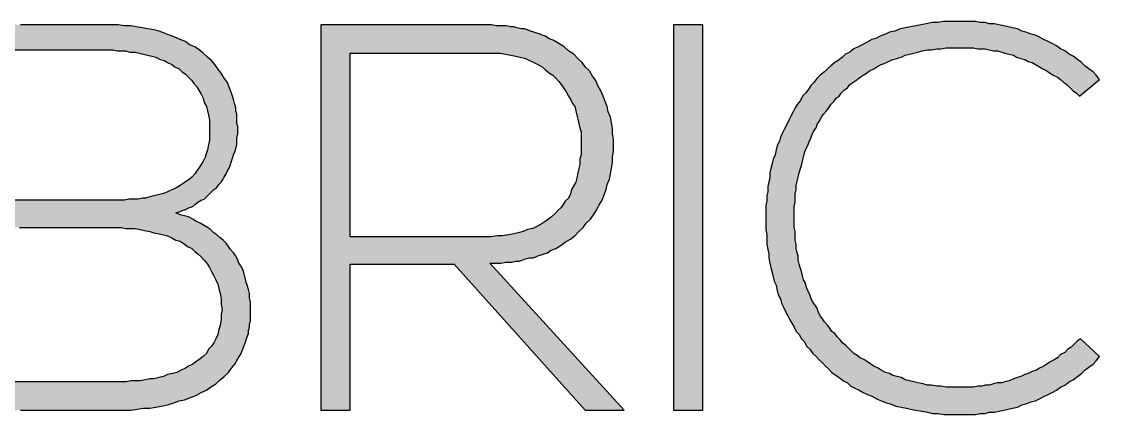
# Model space of a CAD drawing. Header units: centimetres. Extents: x 1658 to 17259, y 8294 to 11444.
# Drawn here: x 8093.1 to 8145.7, y 8581.2 to 8600.4 of the extents above; entities that cross this region are included whole.
import ezdxf
from ezdxf.enums import TextEntityAlignment as Align

# ---------------------------------------------------------------- set-up
doc = ezdxf.new("R2010")
doc.units = ezdxf.units.CM
doc.header["$LTSCALE"] = 50
doc.header["$MEASUREMENT"] = 0
doc.layers.add('FORMATO-PRECON', color=2, linetype='Continuous')
doc.styles.add('PRECON-ROMANS', font='romans.shx')

# ---------------------------------------------------------------- blocks, each defined once
blk = doc.blocks.new('CARIMBO')
at = {"linetype": 'Continuous', "true_color": 0x575854}
h = blk.add_hatch(color=251, dxfattribs=at)
h.paths.add_polyline_path([(-1286.92, 296.136), (-1286.716, 296.205), (-1286.307, 296.341), (-1286.034, 296.477), (-1285.83, 296.545), (-1285.693, 296.682), (-1285.489, 296.818), (-1285.284, 296.955), (-1285.08, 297.023), (-1284.943, 297.159), (-1284.739, 297.364), (-1284.602, 297.5), (-1284.466, 297.636), (-1284.261, 297.773), (-1284.125, 297.977), (-1283.989, 298.114), (-1283.852, 298.318), (-1283.784, 298.455), (-1283.648, 298.659), (-1283.58, 298.864), (-1283.443, 299.068), (-1283.375, 299.273), (-1283.307, 299.477), (-1283.239, 299.682), (-1283.17, 299.886), (-1283.034, 300.295), (-1282.966, 300.568), (-1282.966, 300.773), (-1282.966, 300.977), (-1282.898, 301.25), (-1282.898, 301.455), (-1282.898, 301.727), (-1282.966, 301.932), (-1282.966, 302.136), (-1282.966, 302.545), (-1283.034, 302.75), (-1283.034, 302.955), (-1283.102, 303.159), (-1283.17, 303.5), (-1283.307, 303.909), (-1283.443, 304.25), (-1283.58, 304.591), (-1283.784, 304.864), (-1283.989, 305.205), (-1284.193, 305.477), (-1284.398, 305.75), (-1284.602, 306.023), (-1284.875, 306.227), (-1285.148, 306.5), (-1285.42, 306.705), (-1285.693, 306.909), (-1286.034, 307.045), (-1286.307, 307.25), (-1286.648, 307.386), (-1286.989, 307.523), (-1287.33, 307.659), (-1287.67, 307.795), (-1288.011, 307.932), (-1288.352, 308), (-1288.761, 308.068), (-1289.102, 308.136), (-1289.511, 308.205), (-1289.852, 308.273), (-1290.261, 308.273), (-1290.67, 308.341), (-1291.011, 308.341), (-1291.352, 308.341), (-1291.693, 308.341), (-1292.034, 308.341), (-1292.375, 308.341), (-1292.716, 308.341), (-1292.989, 308.341), (-1293.33, 308.341), (-1293.67, 308.341), (-1293.943, 308.341), (-1294.284, 308.341), (-1294.557, 308.341), (-1294.898, 308.341), (-1295.17, 308.341), (-1295.511, 308.341), (-1295.784, 308.341), (-1296.125, 308.341), (-1296.398, 308.341), (-1296.739, 308.341), (-1297.011, 308.341), (-1297.352, 308.341), (-1297.625, 308.341), (-1297.966, 308.341), (-1298.307, 308.341), (-1298.58, 308.341), (-1298.92, 308.341), (-1299.193, 308.341), (-1299.534, 308.341), (-1299.875, 308.341), (-1300.216, 308.341), (-1300.489, 308.341), (-1300.83, 308.341), (-1301.17, 308.341), (-1301.17, 283.318), (-1300.83, 283.318), (-1300.489, 283.318), (-1300.148, 283.318), (-1299.875, 283.318), (-1299.534, 283.318), (-1299.193, 283.318), (-1298.92, 283.318), (-1298.58, 283.318), (-1298.239, 283.318), (-1297.966, 283.318), (-1297.625, 283.318), (-1297.352, 283.318), (-1297.011, 283.318), (-1296.739, 283.318), (-1296.398, 283.318), (-1296.125, 283.318), (-1295.784, 283.318), (-1295.511, 283.318), (-1295.17, 283.318), (-1294.898, 283.318), (-1294.557, 283.318), (-1294.284, 283.318), (-1293.943, 283.318), (-1293.67, 283.318), (-1293.33, 283.318), (-1292.989, 283.318), (-1292.716, 283.318), (-1292.375, 283.318), (-1292.034, 283.318), (-1291.693, 283.318), (-1291.352, 283.318), (-1291.011, 283.318), (-1290.67, 283.318), (-1290.261, 283.318), (-1289.852, 283.318), (-1289.443, 283.386), (-1289.034, 283.455), (-1288.625, 283.455), (-1288.216, 283.523), (-1287.875, 283.591), (-1287.466, 283.659), (-1287.057, 283.795), (-1286.716, 283.932), (-1286.375, 284), (-1285.966, 284.136), (-1285.625, 284.273), (-1285.284, 284.477), (-1284.943, 284.614), (-1284.67, 284.818), (-1284.33, 285.023), (-1284.057, 285.295), (-1283.784, 285.5), (-1283.511, 285.773), (-1283.307, 286.045), (-1283.102, 286.318), (-1282.898, 286.659), (-1282.693, 287), (-1282.557, 287.341), (-1282.42, 287.682), (-1282.352, 287.886), (-1282.216, 288.295), (-1282.216, 288.5), (-1282.148, 288.705), (-1282.148, 288.909), (-1282.08, 289.114), (-1282.08, 289.386), (-1282.08, 289.591), (-1282.08, 289.864), (-1282.08, 290.341), (-1282.148, 290.614), (-1282.148, 290.886), (-1282.216, 291.159), (-1282.284, 291.432), (-1282.352, 291.636), (-1282.42, 291.909), (-1282.489, 292.182), (-1282.557, 292.386), (-1282.693, 292.659), (-1282.83, 292.864), (-1282.898, 293.068), (-1283.034, 293.341), (-1283.17, 293.545), (-1283.375, 293.75), (-1283.511, 293.955), (-1283.648, 294.159), (-1283.852, 294.364), (-1284.057, 294.5), (-1284.261, 294.705), (-1284.466, 294.841), (-1284.67, 295.045), (-1284.875, 295.182), (-1285.08, 295.318), (-1285.352, 295.455), (-1285.625, 295.591), (-1285.83, 295.727), (-1286.102, 295.864), (-1286.375, 295.932), (-1286.648, 296)])
h.paths.add_polyline_path([(-1295.58, 295.182), (-1295.307, 295.182), (-1295.034, 295.182), (-1294.761, 295.182), (-1294.489, 295.182), (-1294.284, 295.182), (-1294.011, 295.182), (-1293.739, 295.182), (-1293.466, 295.182), (-1293.193, 295.182), (-1292.92, 295.182), (-1292.716, 295.182), (-1292.443, 295.182), (-1292.17, 295.182), (-1291.898, 295.182), (-1291.625, 295.182), (-1291.352, 295.182), (-1291.08, 295.182), (-1290.807, 295.182), (-1290.466, 295.182), (-1290.193, 295.114), (-1289.852, 295.114), (-1289.58, 295.114), (-1289.239, 295.045), (-1288.966, 294.977), (-1288.625, 294.909), (-1288.352, 294.841), (-1288.011, 294.773), (-1287.739, 294.705), (-1287.466, 294.636), (-1287.193, 294.5), (-1286.92, 294.364), (-1286.648, 294.295), (-1286.375, 294.091), (-1286.17, 293.955), (-1285.898, 293.818), (-1285.693, 293.614), (-1285.489, 293.477), (-1285.284, 293.273), (-1285.08, 293.068), (-1284.875, 292.795), (-1284.739, 292.591), (-1284.602, 292.318), (-1284.466, 292.045), (-1284.33, 291.773), (-1284.193, 291.5), (-1284.125, 291.227), (-1284.057, 290.886), (-1283.989, 290.545), (-1283.989, 290.205), (-1283.92, 289.864), (-1283.989, 289.523), (-1283.989, 289.182), (-1284.057, 288.841), (-1284.125, 288.568), (-1284.193, 288.227), (-1284.33, 287.955), (-1284.466, 287.682), (-1284.602, 287.477), (-1284.807, 287.273), (-1284.943, 287), (-1285.148, 286.795), (-1285.352, 286.659), (-1285.625, 286.455), (-1285.83, 286.318), (-1286.102, 286.182), (-1286.307, 286.045), (-1286.58, 285.909), (-1286.852, 285.773), (-1287.125, 285.705), (-1287.466, 285.636), (-1287.739, 285.5), (-1288.011, 285.432), (-1288.352, 285.364), (-1288.625, 285.364), (-1288.898, 285.295), (-1289.239, 285.227), (-1289.511, 285.227), (-1289.852, 285.227), (-1290.125, 285.159), (-1290.466, 285.159), (-1290.739, 285.159), (-1291.011, 285.159), (-1299.261, 285.159), (-1299.261, 295.182), (-1298.989, 295.182), (-1298.716, 295.182), (-1298.443, 295.182), (-1298.17, 295.182), (-1297.898, 295.182), (-1297.625, 295.182), (-1297.352, 295.182), (-1297.08, 295.182), (-1296.875, 295.182), (-1296.602, 295.182), (-1296.33, 295.182), (-1296.057, 295.182), (-1295.784, 295.182)], flags=16)
h.paths.add_polyline_path([(-1299.261, 296.955), (-1299.261, 306.705), (-1291.011, 306.705), (-1290.739, 306.636), (-1290.466, 306.636), (-1290.193, 306.636), (-1289.92, 306.568), (-1289.58, 306.568), (-1289.307, 306.5), (-1289.034, 306.432), (-1288.761, 306.364), (-1288.489, 306.295), (-1288.216, 306.227), (-1287.943, 306.091), (-1287.67, 306.023), (-1287.466, 305.886), (-1287.193, 305.75), (-1286.989, 305.614), (-1286.716, 305.477), (-1286.511, 305.273), (-1286.307, 305.136), (-1286.102, 304.932), (-1285.898, 304.727), (-1285.761, 304.523), (-1285.557, 304.318), (-1285.42, 304.045), (-1285.284, 303.841), (-1285.148, 303.568), (-1285.08, 303.295), (-1284.943, 303.023), (-1284.875, 302.75), (-1284.807, 302.477), (-1284.739, 302.136), (-1284.739, 301.795), (-1284.739, 301.455), (-1284.739, 301.182), (-1284.739, 300.841), (-1284.807, 300.568), (-1284.875, 300.227), (-1284.943, 300.023), (-1285.011, 299.75), (-1285.148, 299.477), (-1285.284, 299.273), (-1285.42, 299.068), (-1285.557, 298.864), (-1285.693, 298.659), (-1285.898, 298.455), (-1286.034, 298.318), (-1286.239, 298.182), (-1286.443, 298.045), (-1286.648, 297.909), (-1286.852, 297.773), (-1287.125, 297.636), (-1287.33, 297.568), (-1287.602, 297.432), (-1287.807, 297.364), (-1288.08, 297.295), (-1288.352, 297.227), (-1288.625, 297.159), (-1288.898, 297.091), (-1289.102, 297.091), (-1289.375, 297.023), (-1289.716, 297.023), (-1289.989, 297.023), (-1290.261, 296.955), (-1290.534, 296.955), (-1290.807, 296.955)], flags=16)
h = blk.add_hatch(color=251, dxfattribs=at)
h.paths.add_polyline_path([(-1261.898, 294.023), (-1261.625, 294.227), (-1261.284, 294.432), (-1261.011, 294.636), (-1260.739, 294.909), (-1260.466, 295.182), (-1260.261, 295.455), (-1259.989, 295.727), (-1259.784, 296), (-1259.58, 296.341), (-1259.443, 296.614), (-1259.239, 296.955), (-1259.102, 297.295), (-1258.966, 297.636), (-1258.898, 297.977), (-1258.761, 298.318), (-1258.693, 298.659), (-1258.625, 299), (-1258.557, 299.409), (-1258.557, 299.75), (-1258.489, 300.159), (-1258.489, 300.5), (-1258.489, 300.909), (-1258.557, 301.25), (-1258.557, 301.591), (-1258.625, 302), (-1258.693, 302.341), (-1258.83, 302.682), (-1258.898, 303.023), (-1259.034, 303.364), (-1259.17, 303.705), (-1259.307, 304.045), (-1259.511, 304.386), (-1259.648, 304.727), (-1259.852, 305), (-1260.057, 305.341), (-1260.33, 305.614), (-1260.534, 305.886), (-1260.807, 306.159), (-1261.08, 306.432), (-1261.42, 306.636), (-1261.693, 306.909), (-1262.034, 307.114), (-1262.375, 307.318), (-1262.716, 307.455), (-1262.92, 307.591), (-1263.125, 307.659), (-1263.261, 307.727), (-1263.466, 307.795), (-1263.67, 307.864), (-1263.875, 307.932), (-1264.284, 308.068), (-1264.489, 308.068), (-1264.761, 308.136), (-1264.966, 308.205), (-1265.17, 308.205), (-1265.443, 308.273), (-1265.648, 308.273), (-1265.92, 308.273), (-1266.125, 308.273), (-1266.398, 308.341), (-1266.602, 308.341), (-1266.943, 308.341), (-1267.284, 308.341), (-1267.625, 308.341), (-1267.966, 308.341), (-1268.307, 308.341), (-1268.648, 308.341), (-1268.989, 308.341), (-1269.33, 308.341), (-1269.67, 308.341), (-1270.011, 308.341), (-1270.352, 308.341), (-1270.693, 308.341), (-1271.034, 308.341), (-1271.375, 308.341), (-1271.716, 308.341), (-1272.057, 308.341), (-1272.398, 308.341), (-1272.739, 308.341), (-1273.08, 308.341), (-1273.42, 308.341), (-1273.761, 308.341), (-1274.102, 308.341), (-1274.443, 308.341), (-1274.784, 308.341), (-1275.125, 308.341), (-1275.466, 308.341), (-1275.807, 308.341), (-1276.148, 308.341), (-1276.489, 308.341), (-1276.83, 308.341), (-1277.17, 308.341), (-1277.511, 308.341), (-1277.511, 283.318), (-1275.602, 283.318), (-1275.602, 292.795), (-1268.852, 292.795), (-1260.33, 283.318), (-1257.807, 283.318), (-1266.534, 292.864), (-1266.261, 292.864), (-1265.784, 292.864), (-1265.511, 292.932), (-1265.102, 292.932), (-1264.83, 293), (-1264.625, 293), (-1264.42, 293.068), (-1264.011, 293.205), (-1263.739, 293.205), (-1263.534, 293.273), (-1263.398, 293.341), (-1263.193, 293.409), (-1262.784, 293.545), (-1262.58, 293.682), (-1262.239, 293.818)])
h.paths.add_polyline_path([(-1275.602, 294.568), (-1275.602, 306.5), (-1266.602, 306.5), (-1266.261, 306.5), (-1265.852, 306.5), (-1265.511, 306.432), (-1265.17, 306.364), (-1264.83, 306.295), (-1264.557, 306.227), (-1264.216, 306.159), (-1263.943, 306.023), (-1263.67, 305.886), (-1263.398, 305.75), (-1263.125, 305.614), (-1262.92, 305.409), (-1262.648, 305.205), (-1262.443, 305.068), (-1262.239, 304.864), (-1262.034, 304.659), (-1261.898, 304.455), (-1261.693, 304.182), (-1261.557, 303.977), (-1261.42, 303.705), (-1261.284, 303.5), (-1261.148, 303.227), (-1261.011, 303.023), (-1260.943, 302.75), (-1260.875, 302.477), (-1260.807, 302.205), (-1260.739, 301.932), (-1260.67, 301.659), (-1260.602, 301.386), (-1260.602, 301.114), (-1260.602, 300.841), (-1260.602, 300.568), (-1260.602, 300.227), (-1260.602, 299.886), (-1260.67, 299.614), (-1260.67, 299.273), (-1260.739, 299), (-1260.807, 298.727), (-1260.875, 298.386), (-1260.943, 298.114), (-1261.08, 297.909), (-1261.216, 297.636), (-1261.284, 297.364), (-1261.42, 297.091), (-1261.625, 296.886), (-1261.761, 296.682), (-1261.898, 296.477), (-1262.102, 296.273), (-1262.307, 296.068), (-1262.511, 295.864), (-1262.716, 295.727), (-1262.989, 295.523), (-1263.193, 295.386), (-1263.466, 295.25), (-1263.739, 295.114), (-1264.08, 295.045), (-1264.352, 294.909), (-1264.693, 294.841), (-1264.966, 294.773), (-1265.307, 294.705), (-1265.716, 294.636), (-1266.057, 294.636), (-1266.466, 294.568), (-1266.602, 294.568), (-1266.807, 294.568)], flags=16)
for points in [[(-1252.693, 308.341), (-1254.602, 308.341), (-1254.602, 283.318), (-1252.693, 283.318)], [(-1246.625, 297.909), (-1246.557, 298.182), (-1246.489, 298.455), (-1246.42, 298.727), (-1246.352, 299), (-1246.284, 299.205), (-1246.216, 299.477), (-1246.148, 299.75), (-1246.045, 300.159), (-1245.875, 300.5), (-1245.807, 300.705), (-1245.67, 300.977), (-1245.602, 301.182), (-1245.466, 301.455), (-1245.33, 301.659), (-1245.261, 301.864), (-1245.125, 302.068), (-1244.92, 302.477), (-1244.648, 302.75), (-1244.511, 302.955), (-1244.375, 303.159), (-1244.17, 303.364), (-1244.034, 303.568), (-1243.83, 303.705), (-1243.693, 303.909), (-1243.489, 304.114), (-1243.284, 304.25), (-1243.148, 304.455), (-1242.943, 304.591), (-1242.739, 304.727), (-1242.466, 304.932), (-1242.261, 305.068), (-1242.057, 305.205), (-1241.852, 305.341), (-1241.58, 305.477), (-1241.375, 305.614), (-1241.102, 305.75), (-1240.898, 305.818), (-1240.625, 305.955), (-1240.352, 306.091), (-1240.08, 306.159), (-1239.807, 306.227), (-1239.534, 306.364), (-1239.261, 306.432), (-1238.989, 306.5), (-1238.716, 306.568), (-1238.443, 306.636), (-1238.102, 306.705), (-1237.83, 306.705), (-1237.489, 306.773), (-1237.216, 306.773), (-1236.875, 306.841), (-1236.534, 306.841), (-1236.193, 306.841), (-1235.92, 306.841), (-1235.648, 306.841), (-1235.375, 306.841), (-1235.102, 306.841), (-1234.83, 306.773), (-1234.557, 306.773), (-1234.352, 306.773), (-1234.08, 306.705), (-1233.807, 306.636), (-1233.534, 306.636), (-1233.261, 306.568), (-1233.057, 306.5), (-1232.784, 306.432), (-1232.511, 306.364), (-1232.307, 306.227), (-1232.034, 306.159), (-1231.761, 306.091), (-1231.557, 305.955), (-1231.284, 305.886), (-1231.08, 305.75), (-1230.807, 305.614), (-1230.602, 305.477), (-1230.33, 305.341), (-1230.125, 305.205), (-1229.92, 305.068), (-1229.511, 304.864), (-1229.239, 304.591), (-1229.034, 304.455), (-1228.83, 304.25), (-1228.625, 304.045), (-1228.42, 303.909), (-1228.216, 303.705), (-1226.92, 304.795), (-1227.125, 305.068), (-1227.33, 305.273), (-1227.602, 305.477), (-1227.875, 305.682), (-1228.08, 305.886), (-1228.352, 306.091), (-1228.625, 306.295), (-1228.898, 306.432), (-1229.17, 306.636), (-1229.443, 306.773), (-1229.716, 306.977), (-1229.989, 307.114), (-1230.261, 307.25), (-1230.534, 307.386), (-1230.807, 307.523), (-1231.08, 307.659), (-1231.352, 307.727), (-1231.693, 307.864), (-1231.966, 307.932), (-1232.239, 308.068), (-1232.58, 308.136), (-1232.852, 308.205), (-1233.125, 308.273), (-1233.466, 308.341), (-1233.739, 308.409), (-1234.08, 308.409), (-1234.352, 308.477), (-1234.693, 308.477), (-1234.966, 308.545), (-1235.307, 308.545), (-1235.58, 308.545), (-1235.92, 308.545), (-1236.261, 308.545), (-1236.67, 308.545), (-1237.08, 308.545), (-1237.42, 308.477), (-1237.761, 308.477), (-1238.17, 308.409), (-1238.511, 308.341), (-1238.852, 308.273), (-1239.193, 308.205), (-1239.534, 308.136), (-1239.875, 308.068), (-1240.216, 307.932), (-1240.557, 307.864), (-1240.83, 307.727), (-1241.17, 307.591), (-1241.443, 307.455), (-1241.716, 307.386), (-1242.057, 307.182), (-1242.33, 307.045), (-1242.602, 306.909), (-1242.875, 306.773), (-1243.148, 306.568), (-1243.42, 306.432), (-1243.625, 306.227), (-1243.898, 306.023), (-1244.102, 305.886), (-1244.375, 305.682), (-1244.58, 305.477), (-1244.784, 305.273), (-1245.057, 305.068), (-1245.261, 304.864), (-1245.466, 304.591), (-1245.67, 304.386), (-1245.807, 304.182), (-1246.011, 303.909), (-1246.216, 303.705), (-1246.352, 303.432), (-1246.557, 303.159), (-1246.693, 302.955), (-1246.83, 302.682), (-1246.966, 302.409), (-1247.102, 302.136), (-1247.239, 301.864), (-1247.375, 301.591), (-1247.511, 301.318), (-1247.648, 301.045), (-1247.716, 300.773), (-1247.852, 300.5), (-1247.92, 300.227), (-1247.989, 299.886), (-1248.125, 299.614), (-1248.193, 299.341), (-1248.261, 299), (-1248.33, 298.727), (-1248.33, 298.455), (-1248.398, 298.114), (-1248.466, 297.841), (-1248.466, 297.5), (-1248.534, 297.227), (-1248.534, 296.886), (-1248.602, 296.614), (-1248.602, 296.273), (-1248.602, 295.932), (-1248.602, 295.659), (-1248.602, 295.318), (-1248.602, 295.045), (-1248.534, 294.705), (-1248.534, 294.432), (-1248.534, 294.091), (-1248.466, 293.75), (-1248.398, 293.477), (-1248.398, 293.205), (-1248.33, 292.864), (-1248.261, 292.591), (-1248.193, 292.25), (-1248.125, 291.977), (-1248.057, 291.705), (-1247.92, 291.432), (-1247.852, 291.091), (-1247.784, 290.818), (-1247.648, 290.545), (-1247.58, 290.273), (-1247.443, 290), (-1247.307, 289.727), (-1247.17, 289.455), (-1247.034, 289.182), (-1246.898, 288.977), (-1246.761, 288.705), (-1246.625, 288.432), (-1246.42, 288.227), (-1246.284, 287.955), (-1246.08, 287.75), (-1245.943, 287.477), (-1245.739, 287.273), (-1245.534, 287), (-1245.33, 286.795), (-1245.125, 286.591), (-1244.92, 286.386), (-1244.716, 286.182), (-1244.511, 285.977), (-1244.307, 285.773), (-1244.034, 285.568), (-1243.83, 285.432), (-1243.557, 285.227), (-1243.284, 285.091), (-1243.08, 284.886), (-1242.807, 284.75), (-1242.534, 284.614), (-1242.261, 284.477), (-1241.989, 284.341), (-1241.648, 284.205), (-1241.375, 284.068), (-1241.102, 283.932), (-1240.761, 283.795), (-1240.489, 283.727), (-1240.148, 283.591), (-1239.807, 283.523), (-1239.466, 283.455), (-1239.193, 283.386), (-1238.852, 283.318), (-1238.443, 283.25), (-1238.102, 283.182), (-1237.761, 283.114), (-1237.42, 283.114), (-1237.011, 283.045), (-1236.67, 283.045), (-1236.261, 283.045), (-1235.92, 283.045), (-1235.58, 283.045), (-1235.307, 283.045), (-1234.966, 283.045), (-1234.693, 283.114), (-1234.352, 283.114), (-1234.08, 283.182), (-1233.739, 283.182), (-1233.466, 283.25), (-1233.125, 283.318), (-1232.852, 283.386), (-1232.58, 283.455), (-1232.239, 283.523), (-1231.966, 283.659), (-1231.693, 283.727), (-1231.352, 283.864), (-1231.08, 283.932), (-1230.807, 284.068), (-1230.534, 284.205), (-1230.261, 284.341), (-1229.989, 284.477), (-1229.716, 284.614), (-1229.443, 284.818), (-1229.17, 284.955), (-1228.898, 285.159), (-1228.625, 285.295), (-1228.352, 285.5), (-1228.08, 285.705), (-1227.875, 285.909), (-1227.602, 286.114), (-1227.33, 286.318), (-1227.125, 286.523), (-1226.92, 286.795), (-1228.148, 287.955), (-1228.352, 287.818), (-1228.557, 287.614), (-1228.761, 287.409), (-1228.966, 287.273), (-1229.17, 287.068), (-1229.443, 286.932), (-1229.648, 286.727), (-1229.852, 286.591), (-1230.125, 286.455), (-1230.33, 286.318), (-1230.534, 286.182), (-1230.807, 286.045), (-1231.011, 285.909), (-1231.284, 285.841), (-1231.557, 285.705), (-1231.761, 285.636), (-1232.034, 285.5), (-1232.239, 285.432), (-1232.511, 285.364), (-1232.784, 285.227), (-1233.057, 285.159), (-1233.261, 285.091), (-1233.534, 285.091), (-1233.807, 285.023), (-1234.08, 284.955), (-1234.352, 284.955), (-1234.557, 284.886), (-1234.83, 284.886), (-1235.102, 284.818), (-1235.375, 284.818), (-1235.648, 284.818), (-1235.92, 284.818), (-1236.193, 284.818), (-1236.534, 284.818), (-1236.875, 284.818), (-1237.216, 284.886), (-1237.489, 284.886), (-1237.83, 284.955), (-1238.102, 284.955), (-1238.375, 285.023), (-1238.716, 285.091), (-1238.989, 285.159), (-1239.261, 285.227), (-1239.534, 285.295), (-1239.807, 285.432), (-1240.08, 285.5), (-1240.352, 285.568), (-1240.557, 285.705), (-1240.83, 285.773), (-1241.102, 285.909), (-1241.307, 286.045), (-1241.58, 286.182), (-1241.784, 286.318), (-1241.989, 286.455), (-1242.193, 286.591), (-1242.466, 286.727), (-1242.67, 286.864), (-1242.875, 287), (-1243.08, 287.205), (-1243.216, 287.341), (-1243.42, 287.545), (-1243.625, 287.682), (-1243.761, 287.886), (-1243.966, 288.091), (-1244.102, 288.295), (-1244.307, 288.432), (-1244.443, 288.636), (-1244.58, 288.841), (-1244.784, 289.045), (-1244.92, 289.25), (-1245.057, 289.455), (-1245.193, 289.727), (-1245.261, 289.932), (-1245.398, 290.136), (-1245.534, 290.341), (-1245.67, 290.614), (-1245.739, 290.818), (-1245.875, 291.091), (-1245.943, 291.295), (-1246.011, 291.568), (-1246.148, 291.773), (-1246.216, 292.045), (-1246.284, 292.318), (-1246.352, 292.523), (-1246.42, 292.795), (-1246.489, 293.068), (-1246.489, 293.341), (-1246.625, 293.75), (-1246.625, 294.091), (-1246.693, 294.364), (-1246.693, 294.636), (-1246.693, 294.909), (-1246.761, 295.182), (-1246.761, 295.455), (-1246.761, 295.727), (-1246.761, 296), (-1246.761, 296.273), (-1246.761, 296.545), (-1246.693, 296.818), (-1246.693, 297.091), (-1246.693, 297.364), (-1246.625, 297.636)]]:
    blk.add_hatch(color=251, dxfattribs=at).paths.add_polyline_path(points)
at = {"color": 251, "linetype": 'Continuous', "true_color": 0x575854}
for points in [[(-1291.011, 308.341), (-1291.352, 308.341), (-1291.693, 308.341), (-1292.034, 308.341), (-1292.375, 308.341), (-1292.716, 308.341), (-1292.989, 308.341), (-1293.33, 308.341), (-1293.67, 308.341), (-1293.943, 308.341), (-1294.284, 308.341), (-1294.557, 308.341), (-1294.898, 308.341), (-1295.17, 308.341), (-1295.511, 308.341), (-1295.784, 308.341), (-1296.125, 308.341), (-1296.398, 308.341), (-1296.739, 308.341), (-1297.011, 308.341)], [(-1297.011, 283.318), (-1296.739, 283.318), (-1296.398, 283.318), (-1296.125, 283.318), (-1295.784, 283.318), (-1295.511, 283.318), (-1295.17, 283.318), (-1294.898, 283.318), (-1294.557, 283.318), (-1294.284, 283.318), (-1293.943, 283.318), (-1293.67, 283.318), (-1293.33, 283.318), (-1292.989, 283.318), (-1292.716, 283.318), (-1292.375, 283.318), (-1292.034, 283.318), (-1291.693, 283.318), (-1291.352, 283.318), (-1291.011, 283.318), (-1290.67, 283.318), (-1290.261, 283.318), (-1289.852, 283.318), (-1289.443, 283.386), (-1289.034, 283.455), (-1288.625, 283.455), (-1288.216, 283.523), (-1287.875, 283.591), (-1287.466, 283.659), (-1287.057, 283.795), (-1286.716, 283.932), (-1286.375, 284), (-1285.966, 284.136), (-1285.625, 284.273), (-1285.284, 284.477), (-1284.943, 284.614), (-1284.67, 284.818), (-1284.33, 285.023), (-1284.057, 285.295), (-1283.784, 285.5), (-1283.511, 285.773), (-1283.307, 286.045), (-1283.102, 286.318), (-1282.898, 286.659), (-1282.693, 287), (-1282.557, 287.341), (-1282.42, 287.682), (-1282.352, 287.886), (-1282.284, 288.091), (-1282.216, 288.295), (-1282.216, 288.5), (-1282.148, 288.705), (-1282.148, 288.909), (-1282.08, 289.114), (-1282.08, 289.386), (-1282.08, 289.591), (-1282.08, 289.864), (-1282.08, 290.136), (-1282.08, 290.341), (-1282.148, 290.614), (-1282.148, 290.886), (-1282.216, 291.159), (-1282.284, 291.432), (-1282.352, 291.636), (-1282.42, 291.909), (-1282.489, 292.182), (-1282.557, 292.386), (-1282.693, 292.659), (-1282.83, 292.864), (-1282.898, 293.068), (-1283.034, 293.341), (-1283.17, 293.545), (-1283.375, 293.75), (-1283.511, 293.955), (-1283.648, 294.159), (-1283.852, 294.364), (-1284.057, 294.5), (-1284.261, 294.705), (-1284.466, 294.841), (-1284.67, 295.045), (-1284.875, 295.182), (-1285.08, 295.318), (-1285.352, 295.455), (-1285.625, 295.591), (-1285.83, 295.727), (-1286.102, 295.864), (-1286.375, 295.932), (-1286.648, 296), (-1286.92, 296.136), (-1286.716, 296.205), (-1286.511, 296.273), (-1286.307, 296.341), (-1286.034, 296.477), (-1285.83, 296.545), (-1285.693, 296.682), (-1285.489, 296.818), (-1285.284, 296.955), (-1285.08, 297.023), (-1284.943, 297.159), (-1284.739, 297.364), (-1284.602, 297.5), (-1284.466, 297.636), (-1284.261, 297.773), (-1284.125, 297.977), (-1283.989, 298.114), (-1283.852, 298.318), (-1283.784, 298.455), (-1283.648, 298.659), (-1283.58, 298.864), (-1283.443, 299.068), (-1283.375, 299.273), (-1283.307, 299.477), (-1283.239, 299.682), (-1283.17, 299.886), (-1283.102, 300.091), (-1283.034, 300.295), (-1282.966, 300.568), (-1282.966, 300.773), (-1282.966, 300.977), (-1282.898, 301.25), (-1282.898, 301.455), (-1282.898, 301.727), (-1282.966, 301.932), (-1282.966, 302.136), (-1282.966, 302.341), (-1282.966, 302.545), (-1283.034, 302.75), (-1283.034, 302.955), (-1283.102, 303.159), (-1283.17, 303.5), (-1283.307, 303.909), (-1283.443, 304.25), (-1283.58, 304.591), (-1283.784, 304.864), (-1283.989, 305.205), (-1284.193, 305.477), (-1284.398, 305.75), (-1284.602, 306.023), (-1284.875, 306.227), (-1285.148, 306.5), (-1285.42, 306.705), (-1285.693, 306.909), (-1286.034, 307.045), (-1286.307, 307.25), (-1286.648, 307.386), (-1286.989, 307.523), (-1287.33, 307.659), (-1287.67, 307.795), (-1288.011, 307.932), (-1288.352, 308), (-1288.761, 308.068), (-1289.102, 308.136), (-1289.511, 308.205), (-1289.852, 308.273), (-1290.261, 308.273), (-1290.67, 308.341), (-1291.011, 308.341)], [(-1266.534, 292.864), (-1266.261, 292.864), (-1265.989, 292.864), (-1265.784, 292.864), (-1265.511, 292.932), (-1265.307, 292.932), (-1265.102, 292.932), (-1264.83, 293), (-1264.625, 293), (-1264.42, 293.068), (-1264.216, 293.136), (-1263.943, 293.205), (-1263.739, 293.205), (-1263.534, 293.273), (-1263.398, 293.341), (-1263.193, 293.409), (-1262.989, 293.477), (-1262.784, 293.545), (-1262.58, 293.682), (-1262.239, 293.818), (-1261.898, 294.023), (-1261.625, 294.227), (-1261.284, 294.432), (-1261.011, 294.636), (-1260.739, 294.909), (-1260.466, 295.182), (-1260.261, 295.455), (-1259.989, 295.727), (-1259.784, 296), (-1259.58, 296.341), (-1259.443, 296.614), (-1259.239, 296.955), (-1259.102, 297.295), (-1258.966, 297.636), (-1258.898, 297.977), (-1258.761, 298.318), (-1258.693, 298.659), (-1258.625, 299), (-1258.557, 299.409), (-1258.557, 299.75), (-1258.489, 300.159), (-1258.489, 300.5), (-1258.489, 300.909), (-1258.557, 301.25), (-1258.557, 301.591), (-1258.625, 302), (-1258.693, 302.341), (-1258.83, 302.682), (-1258.898, 303.023), (-1259.034, 303.364), (-1259.17, 303.705), (-1259.307, 304.045), (-1259.511, 304.386), (-1259.648, 304.727), (-1259.852, 305), (-1260.057, 305.341), (-1260.33, 305.614), (-1260.534, 305.886), (-1260.807, 306.159), (-1261.08, 306.432), (-1261.42, 306.636), (-1261.693, 306.909), (-1262.034, 307.114), (-1262.375, 307.318), (-1262.716, 307.455), (-1262.92, 307.591), (-1263.125, 307.659), (-1263.261, 307.727), (-1263.466, 307.795), (-1263.67, 307.864), (-1263.875, 307.932), (-1264.08, 308), (-1264.284, 308.068), (-1264.489, 308.068), (-1264.761, 308.136), (-1264.966, 308.205), (-1265.17, 308.205), (-1265.443, 308.273), (-1265.648, 308.273), (-1265.92, 308.273), (-1266.125, 308.273), (-1266.398, 308.341), (-1266.602, 308.341), (-1266.943, 308.341), (-1267.284, 308.341), (-1267.625, 308.341), (-1267.966, 308.341), (-1268.307, 308.341), (-1268.648, 308.341), (-1268.989, 308.341), (-1269.33, 308.341), (-1269.67, 308.341), (-1270.011, 308.341), (-1270.352, 308.341), (-1270.693, 308.341), (-1271.034, 308.341), (-1271.375, 308.341), (-1271.716, 308.341), (-1272.057, 308.341), (-1272.398, 308.341), (-1272.739, 308.341), (-1273.08, 308.341), (-1273.42, 308.341), (-1273.761, 308.341), (-1274.102, 308.341), (-1274.443, 308.341), (-1274.784, 308.341), (-1275.125, 308.341), (-1275.466, 308.341), (-1275.807, 308.341), (-1276.148, 308.341), (-1276.489, 308.341), (-1276.83, 308.341), (-1277.17, 308.341), (-1277.511, 308.341), (-1277.511, 283.318), (-1275.602, 283.318), (-1275.602, 292.795), (-1268.852, 292.795), (-1260.33, 283.318), (-1257.807, 283.318), (-1266.534, 292.864)], [(-1252.693, 283.318), (-1252.693, 308.341), (-1254.602, 308.341), (-1254.602, 283.318), (-1252.693, 283.318)], [(-1228.148, 287.955), (-1228.352, 287.818), (-1228.557, 287.614), (-1228.761, 287.409), (-1228.966, 287.273), (-1229.17, 287.068), (-1229.443, 286.932), (-1229.648, 286.727), (-1229.852, 286.591), (-1230.125, 286.455), (-1230.33, 286.318), (-1230.534, 286.182), (-1230.807, 286.045), (-1231.011, 285.909), (-1231.284, 285.841), (-1231.557, 285.705), (-1231.761, 285.636), (-1232.034, 285.5), (-1232.239, 285.432), (-1232.511, 285.364), (-1232.784, 285.227), (-1233.057, 285.159), (-1233.261, 285.091), (-1233.534, 285.091), (-1233.807, 285.023), (-1234.08, 284.955), (-1234.352, 284.955), (-1234.557, 284.886), (-1234.83, 284.886), (-1235.102, 284.818), (-1235.375, 284.818), (-1235.648, 284.818), (-1235.92, 284.818), (-1236.193, 284.818), (-1236.534, 284.818), (-1236.875, 284.818), (-1237.216, 284.886), (-1237.489, 284.886), (-1237.83, 284.955), (-1238.102, 284.955), (-1238.375, 285.023), (-1238.716, 285.091), (-1238.989, 285.159), (-1239.261, 285.227), (-1239.534, 285.295), (-1239.807, 285.432), (-1240.08, 285.5), (-1240.352, 285.568), (-1240.557, 285.705), (-1240.83, 285.773), (-1241.102, 285.909), (-1241.307, 286.045), (-1241.58, 286.182), (-1241.784, 286.318), (-1241.989, 286.455), (-1242.193, 286.591), (-1242.466, 286.727), (-1242.67, 286.864), (-1242.875, 287), (-1243.08, 287.205), (-1243.216, 287.341), (-1243.42, 287.545), (-1243.625, 287.682), (-1243.761, 287.886), (-1243.966, 288.091), (-1244.102, 288.295), (-1244.307, 288.432), (-1244.443, 288.636), (-1244.58, 288.841), (-1244.784, 289.045), (-1244.92, 289.25), (-1245.057, 289.455), (-1245.193, 289.727), (-1245.261, 289.932), (-1245.398, 290.136), (-1245.534, 290.341), (-1245.67, 290.614), (-1245.739, 290.818), (-1245.875, 291.091), (-1245.943, 291.295), (-1246.011, 291.568), (-1246.148, 291.773), (-1246.216, 292.045), (-1246.284, 292.318), (-1246.352, 292.523), (-1246.42, 292.795), (-1246.489, 293.068), (-1246.489, 293.341), (-1246.557, 293.545), (-1246.625, 293.818), (-1246.625, 294.091), (-1246.693, 294.364), (-1246.693, 294.636), (-1246.693, 294.909), (-1246.761, 295.182), (-1246.761, 295.455), (-1246.761, 295.727), (-1246.761, 296), (-1246.761, 296.273), (-1246.761, 296.545), (-1246.693, 296.818), (-1246.693, 297.091), (-1246.693, 297.364), (-1246.625, 297.636), (-1246.625, 297.909), (-1246.557, 298.182), (-1246.489, 298.455), (-1246.42, 298.727), (-1246.352, 299), (-1246.284, 299.205), (-1246.216, 299.477), (-1246.148, 299.75), (-1246.08, 300.023), (-1246.011, 300.227), (-1245.875, 300.5), (-1245.807, 300.705), (-1245.67, 300.977), (-1245.602, 301.182), (-1245.466, 301.455), (-1245.33, 301.659), (-1245.261, 301.864), (-1245.125, 302.068), (-1244.989, 302.341), (-1244.852, 302.545), (-1244.648, 302.75), (-1244.511, 302.955), (-1244.375, 303.159), (-1244.17, 303.364), (-1244.034, 303.568), (-1243.83, 303.705), (-1243.693, 303.909), (-1243.489, 304.114), (-1243.284, 304.25), (-1243.148, 304.455), (-1242.943, 304.591), (-1242.739, 304.727), (-1242.466, 304.932), (-1242.261, 305.068), (-1242.057, 305.205), (-1241.852, 305.341), (-1241.58, 305.477), (-1241.375, 305.614), (-1241.102, 305.75), (-1240.898, 305.818), (-1240.625, 305.955), (-1240.352, 306.091), (-1240.08, 306.159), (-1239.807, 306.227), (-1239.534, 306.364), (-1239.261, 306.432), (-1238.989, 306.5), (-1238.716, 306.568), (-1238.443, 306.636), (-1238.102, 306.705), (-1237.83, 306.705), (-1237.489, 306.773), (-1237.216, 306.773), (-1236.875, 306.841), (-1236.534, 306.841), (-1236.193, 306.841), (-1235.92, 306.841), (-1235.648, 306.841), (-1235.375, 306.841), (-1235.102, 306.841), (-1234.83, 306.773), (-1234.557, 306.773), (-1234.352, 306.773), (-1234.08, 306.705), (-1233.807, 306.636), (-1233.534, 306.636), (-1233.261, 306.568), (-1233.057, 306.5), (-1232.784, 306.432), (-1232.511, 306.364), (-1232.307, 306.227), (-1232.034, 306.159), (-1231.761, 306.091), (-1231.557, 305.955), (-1231.284, 305.886), (-1231.08, 305.75), (-1230.807, 305.614), (-1230.602, 305.477), (-1230.33, 305.341), (-1230.125, 305.205), (-1229.92, 305.068), (-1229.648, 304.932), (-1229.443, 304.795), (-1229.239, 304.591), (-1229.034, 304.455), (-1228.83, 304.25), (-1228.625, 304.045), (-1228.42, 303.909), (-1228.216, 303.705), (-1226.92, 304.795), (-1227.125, 305.068), (-1227.33, 305.273), (-1227.602, 305.477), (-1227.875, 305.682), (-1228.08, 305.886), (-1228.352, 306.091), (-1228.625, 306.295), (-1228.898, 306.432), (-1229.17, 306.636), (-1229.443, 306.773), (-1229.716, 306.977), (-1229.989, 307.114), (-1230.261, 307.25), (-1230.534, 307.386), (-1230.807, 307.523), (-1231.08, 307.659), (-1231.352, 307.727), (-1231.693, 307.864), (-1231.966, 307.932), (-1232.239, 308.068), (-1232.58, 308.136), (-1232.852, 308.205), (-1233.125, 308.273), (-1233.466, 308.341), (-1233.739, 308.409), (-1234.08, 308.409), (-1234.352, 308.477), (-1234.693, 308.477), (-1234.966, 308.545), (-1235.307, 308.545), (-1235.58, 308.545), (-1235.92, 308.545), (-1236.261, 308.545), (-1236.67, 308.545), (-1237.08, 308.545), (-1237.42, 308.477), (-1237.761, 308.477), (-1238.17, 308.409), (-1238.511, 308.341), (-1238.852, 308.273), (-1239.193, 308.205), (-1239.534, 308.136), (-1239.875, 308.068), (-1240.216, 307.932), (-1240.557, 307.864), (-1240.83, 307.727), (-1241.17, 307.591), (-1241.443, 307.455), (-1241.716, 307.386), (-1242.057, 307.182), (-1242.33, 307.045), (-1242.602, 306.909), (-1242.875, 306.773), (-1243.148, 306.568), (-1243.42, 306.432), (-1243.625, 306.227), (-1243.898, 306.023), (-1244.102, 305.886), (-1244.375, 305.682), (-1244.58, 305.477), (-1244.784, 305.273), (-1245.057, 305.068), (-1245.261, 304.864), (-1245.466, 304.591), (-1245.67, 304.386), (-1245.807, 304.182), (-1246.011, 303.909), (-1246.216, 303.705), (-1246.352, 303.432), (-1246.557, 303.159), (-1246.693, 302.955), (-1246.83, 302.682), (-1246.966, 302.409), (-1247.102, 302.136), (-1247.239, 301.864), (-1247.375, 301.591), (-1247.511, 301.318), (-1247.648, 301.045), (-1247.716, 300.773), (-1247.852, 300.5), (-1247.92, 300.227), (-1247.989, 299.886), (-1248.125, 299.614), (-1248.193, 299.341), (-1248.261, 299), (-1248.33, 298.727), (-1248.33, 298.455), (-1248.398, 298.114), (-1248.466, 297.841), (-1248.466, 297.5), (-1248.534, 297.227), (-1248.534, 296.886), (-1248.602, 296.614), (-1248.602, 296.273), (-1248.602, 295.932), (-1248.602, 295.659), (-1248.602, 295.318), (-1248.602, 295.045), (-1248.534, 294.705), (-1248.534, 294.432), (-1248.534, 294.091), (-1248.466, 293.75), (-1248.398, 293.477), (-1248.398, 293.205), (-1248.33, 292.864), (-1248.261, 292.591), (-1248.193, 292.25), (-1248.125, 291.977), (-1248.057, 291.705), (-1247.92, 291.432), (-1247.852, 291.091), (-1247.784, 290.818), (-1247.648, 290.545), (-1247.58, 290.273), (-1247.443, 290), (-1247.307, 289.727), (-1247.17, 289.455), (-1247.034, 289.182), (-1246.898, 288.977), (-1246.761, 288.705), (-1246.625, 288.432), (-1246.42, 288.227), (-1246.284, 287.955), (-1246.08, 287.75), (-1245.943, 287.477), (-1245.739, 287.273), (-1245.534, 287), (-1245.33, 286.795), (-1245.125, 286.591), (-1244.92, 286.386), (-1244.716, 286.182), (-1244.511, 285.977), (-1244.307, 285.773), (-1244.034, 285.568), (-1243.83, 285.432), (-1243.557, 285.227), (-1243.284, 285.091), (-1243.08, 284.886), (-1242.807, 284.75), (-1242.534, 284.614), (-1242.261, 284.477), (-1241.989, 284.341), (-1241.648, 284.205), (-1241.375, 284.068), (-1241.102, 283.932), (-1240.761, 283.795), (-1240.489, 283.727), (-1240.148, 283.591), (-1239.807, 283.523), (-1239.466, 283.455), (-1239.193, 283.386), (-1238.852, 283.318), (-1238.443, 283.25), (-1238.102, 283.182), (-1237.761, 283.114), (-1237.42, 283.114), (-1237.011, 283.045), (-1236.67, 283.045), (-1236.261, 283.045), (-1235.92, 283.045), (-1235.58, 283.045), (-1235.307, 283.045), (-1234.966, 283.045), (-1234.693, 283.114), (-1234.352, 283.114), (-1234.08, 283.182), (-1233.739, 283.182), (-1233.466, 283.25), (-1233.125, 283.318), (-1232.852, 283.386), (-1232.58, 283.455), (-1232.239, 283.523), (-1231.966, 283.659), (-1231.693, 283.727), (-1231.352, 283.864), (-1231.08, 283.932), (-1230.807, 284.068), (-1230.534, 284.205), (-1230.261, 284.341), (-1229.989, 284.477), (-1229.716, 284.614), (-1229.443, 284.818), (-1229.17, 284.955), (-1228.898, 285.159), (-1228.625, 285.295), (-1228.352, 285.5), (-1228.08, 285.705), (-1227.875, 285.909), (-1227.602, 286.114), (-1227.33, 286.318), (-1227.125, 286.523), (-1226.92, 286.795), (-1228.148, 287.955)], [(-1299.261, 306.705), (-1291.011, 306.705), (-1290.739, 306.636), (-1290.466, 306.636), (-1290.193, 306.636), (-1289.92, 306.568), (-1289.58, 306.568), (-1289.307, 306.5), (-1289.034, 306.432), (-1288.761, 306.364), (-1288.489, 306.295), (-1288.216, 306.227), (-1287.943, 306.091), (-1287.67, 306.023), (-1287.466, 305.886), (-1287.193, 305.75), (-1286.989, 305.614), (-1286.716, 305.477), (-1286.511, 305.273), (-1286.307, 305.136), (-1286.102, 304.932), (-1285.898, 304.727), (-1285.761, 304.523), (-1285.557, 304.318), (-1285.42, 304.045), (-1285.284, 303.841), (-1285.148, 303.568), (-1285.08, 303.295), (-1284.943, 303.023), (-1284.875, 302.75), (-1284.807, 302.477), (-1284.739, 302.136), (-1284.739, 301.795), (-1284.739, 301.455), (-1284.739, 301.182), (-1284.739, 300.841), (-1284.807, 300.568), (-1284.875, 300.227), (-1284.943, 300.023), (-1285.011, 299.75), (-1285.148, 299.477), (-1285.284, 299.273), (-1285.42, 299.068), (-1285.557, 298.864), (-1285.693, 298.659), (-1285.898, 298.455), (-1286.034, 298.318), (-1286.239, 298.182), (-1286.443, 298.045), (-1286.648, 297.909), (-1286.852, 297.773), (-1287.125, 297.636), (-1287.33, 297.568), (-1287.602, 297.432), (-1287.807, 297.364), (-1288.08, 297.295), (-1288.352, 297.227), (-1288.625, 297.159), (-1288.898, 297.091), (-1289.102, 297.091), (-1289.375, 297.023), (-1289.716, 297.023), (-1289.989, 297.023), (-1290.261, 296.955), (-1290.534, 296.955), (-1290.807, 296.955), (-1299.261, 296.955)], [(-1275.602, 306.5), (-1266.602, 306.5), (-1266.261, 306.5), (-1265.852, 306.5), (-1265.511, 306.432), (-1265.17, 306.364), (-1264.83, 306.295), (-1264.557, 306.227), (-1264.216, 306.159), (-1263.943, 306.023), (-1263.67, 305.886), (-1263.398, 305.75), (-1263.125, 305.614), (-1262.92, 305.409), (-1262.648, 305.205), (-1262.443, 305.068), (-1262.239, 304.864), (-1262.034, 304.659), (-1261.898, 304.455), (-1261.693, 304.182), (-1261.557, 303.977), (-1261.42, 303.705), (-1261.284, 303.5), (-1261.148, 303.227), (-1261.011, 303.023), (-1260.943, 302.75), (-1260.875, 302.477), (-1260.807, 302.205), (-1260.739, 301.932), (-1260.67, 301.659), (-1260.602, 301.386), (-1260.602, 301.114), (-1260.602, 300.841), (-1260.602, 300.568), (-1260.602, 300.227), (-1260.602, 299.886), (-1260.67, 299.614), (-1260.67, 299.273), (-1260.739, 299), (-1260.807, 298.727), (-1260.875, 298.386), (-1260.943, 298.114), (-1261.08, 297.909), (-1261.216, 297.636), (-1261.284, 297.364), (-1261.42, 297.091), (-1261.625, 296.886), (-1261.761, 296.682), (-1261.898, 296.477), (-1262.102, 296.273), (-1262.307, 296.068), (-1262.511, 295.864), (-1262.716, 295.727), (-1262.989, 295.523), (-1263.193, 295.386), (-1263.466, 295.25), (-1263.739, 295.114), (-1264.08, 295.045), (-1264.352, 294.909), (-1264.693, 294.841), (-1264.966, 294.773), (-1265.307, 294.705), (-1265.716, 294.636), (-1266.057, 294.636), (-1266.466, 294.568), (-1266.602, 294.568), (-1266.807, 294.568), (-1275.602, 294.568), (-1275.602, 306.5)], [(-1297.08, 295.182), (-1296.875, 295.182), (-1296.602, 295.182), (-1296.33, 295.182), (-1296.057, 295.182), (-1295.784, 295.182), (-1295.58, 295.182), (-1295.307, 295.182), (-1295.034, 295.182), (-1294.761, 295.182), (-1294.489, 295.182), (-1294.284, 295.182), (-1294.011, 295.182), (-1293.739, 295.182), (-1293.466, 295.182), (-1293.193, 295.182), (-1292.92, 295.182), (-1292.716, 295.182), (-1292.443, 295.182), (-1292.17, 295.182), (-1291.898, 295.182), (-1291.625, 295.182), (-1291.352, 295.182), (-1291.08, 295.182), (-1290.807, 295.182), (-1290.466, 295.182), (-1290.193, 295.114), (-1289.852, 295.114), (-1289.58, 295.114), (-1289.239, 295.045), (-1288.966, 294.977), (-1288.625, 294.909), (-1288.352, 294.841), (-1288.011, 294.773), (-1287.739, 294.705), (-1287.466, 294.636), (-1287.193, 294.5), (-1286.92, 294.364), (-1286.648, 294.295), (-1286.375, 294.091), (-1286.17, 293.955), (-1285.898, 293.818), (-1285.693, 293.614), (-1285.489, 293.477), (-1285.284, 293.273), (-1285.08, 293.068), (-1284.875, 292.795), (-1284.739, 292.591), (-1284.602, 292.318), (-1284.466, 292.045), (-1284.33, 291.773), (-1284.193, 291.5), (-1284.125, 291.227), (-1284.057, 290.886), (-1283.989, 290.545), (-1283.989, 290.205), (-1283.92, 289.864), (-1283.989, 289.523), (-1283.989, 289.182), (-1284.057, 288.841), (-1284.125, 288.568), (-1284.193, 288.227), (-1284.33, 287.955), (-1284.466, 287.682), (-1284.602, 287.477), (-1284.807, 287.273), (-1284.943, 287), (-1285.148, 286.795), (-1285.352, 286.659), (-1285.625, 286.455), (-1285.83, 286.318), (-1286.102, 286.182), (-1286.307, 286.045), (-1286.58, 285.909), (-1286.852, 285.773), (-1287.125, 285.705), (-1287.466, 285.636), (-1287.739, 285.5), (-1288.011, 285.432), (-1288.352, 285.364), (-1288.625, 285.364), (-1288.898, 285.295), (-1289.239, 285.227), (-1289.511, 285.227), (-1289.852, 285.227), (-1290.125, 285.159), (-1290.466, 285.159), (-1290.739, 285.159), (-1291.011, 285.159), (-1299.261, 285.159)]]:
    blk.add_lwpolyline(points, dxfattribs=at)
at = {"layer": 'FORMATO-PRECON', "color": 5, "style": 'PRECON-ROMANS', "flags": 8}
for p in [(-524.835, 472.632), (-524.985, 423.017), (-524.985, 399.365), (-524.985, 375.974)]:
    blk.add_attdef('X', text='', height=30, dxfattribs=at).set_placement(p, align=Align.MIDDLE_CENTER)
at = {"layer": 'FORMATO-PRECON', "color": 3, "style": 'PRECON-ROMANS', "flags": 8}
for p in [(-524.985, 331.673), (-486.329, 176.966), (-486.329, 124.424)]:
    blk.add_attdef('X', text='', height=25, dxfattribs=at).set_placement(p, align=Align.MIDDLE_CENTER)
at = {"layer": 'FORMATO-PRECON', "color": 4, "style": 'PRECON-ROMANS', "flags": 8}
for p in [(-524.985, 249.599), (-228.659, 39.375), (-76.704, 39.375), (-483.326, 35.975)]:
    blk.add_attdef('X', text='', height=30, dxfattribs=at).set_placement(p, align=Align.MIDDLE_CENTER)
at = {"layer": 'FORMATO-PRECON', "color": 2, "style": 'PRECON-ROMANS', "flags": 8}
for height, p in [(20, (-1635.808, 142.347)), (20, (-1402.474, 142.347)), (20, (-1169.141, 142.347)), (30, (-902.743, 42.347)), (20, (-1635.808, 42.347))]:
    blk.add_attdef('X', text='', height=height, dxfattribs=at).set_placement(p, align=Align.MIDDLE_CENTER)

msp = doc.modelspace()

# ---------------------------------------------------------------- block references
at = {"layer": 'FORMATO-PRECON', "xscale": 0.7499999918802306, "yscale": 0.7499999918802306, "zscale": 0.7499999918802306}
msp.add_blockref('CARIMBO', (9065.857, 8368.944), dxfattribs=at)

doc.saveas('drawing.dxf')
